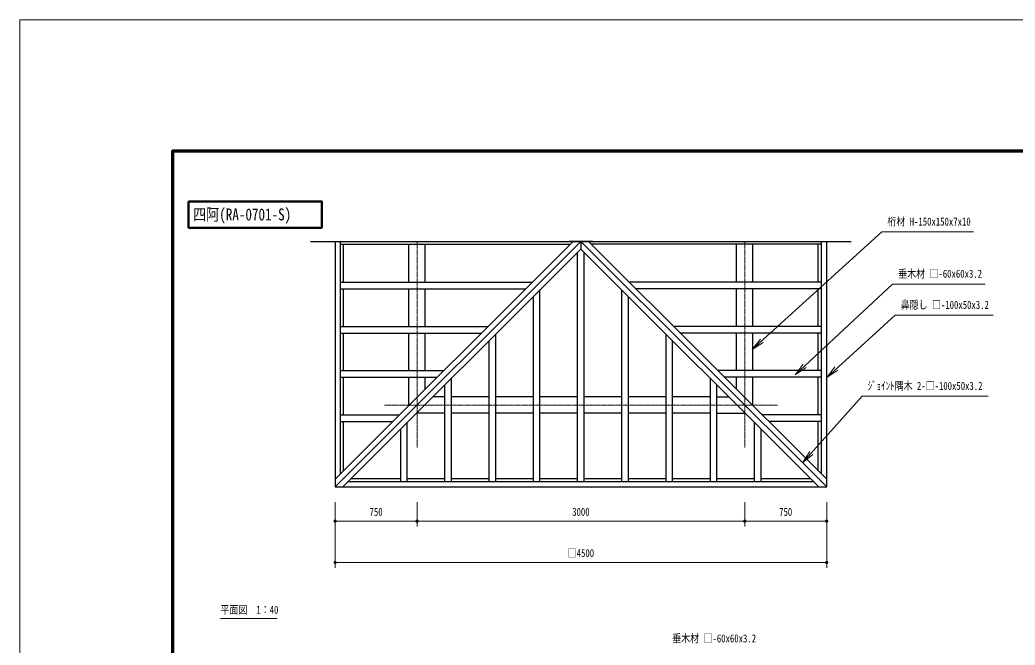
# Model space of a CAD drawing. Units: millimetres at full size, sheet at 1:40. Extents: x -800 to 17600, y -600 to 12480.
# Drawn here: x -800 to 8311, y 6751 to 12480 of the extents above; entities that cross this region are included whole.
import ezdxf
from ezdxf.enums import TextEntityAlignment as Align

# ---------------------------------------------------------------- set-up
doc = ezdxf.new("R2010")
doc.units = ezdxf.units.MM
doc.header["$LTSCALE"] = 40
doc.linetypes.add('USER1', pattern=[0.24, 0.15, -0.0375, 0.015, -0.0375])
for name, color, linetype, lineweight in [('D-BMK\u3000構造物基準線(中心線等)', 2, 'USER1', 13), ('D-STR-DIM\u3000寸法線、寸法値', 7, 'Continuous', 13), ('D-STR-HTXT\u3000旗上げ', 7, 'Continuous', 13), ('D-STR-TXT\u3000文字列', 7, 'Continuous', 13), ('D-STR\u3000構造物外形線', 1, 'Continuous', 25), ('D-TTL', 7, 'Continuous', 70), ('D-TTL-FRAM\u3000タイトル枠、凡例図枠', 2, 'Continuous', 50), ('V-nasSTD', 5, 'Continuous', 13)]:
    doc.layers.add(name, color=color, linetype=linetype, lineweight=lineweight)
doc.layers.add('D-TTL-TXT\u3000文字列', color=7, linetype='Continuous')
doc.styles.add('ＭＳ ゴシック', font='')
doc.styles.get('ＭＳ ゴシック').set_extended_font_data('MS Gothic')

# ---------------------------------------------------------------- blocks, each defined once
blk = doc.blocks.new('filled_dot')
at = {"color": 0, "linetype": 'Continuous', "lineweight": -2, "const_width": 1.25}
blk.add_lwpolyline([(-0.625, 0, 1), (0.625, 0, 1)], format="xyb", close=True, dxfattribs=at)
blk = doc.blocks.new('open_arrow')
at = {"color": 0, "linetype": 'Continuous', "lineweight": -2}
blk.add_lwpolyline([(7.5, 1.25), (0, 0), (7.5, -1.25)], dxfattribs=at)

msp = doc.modelspace()

# ---------------------------------------------------------------- linework, layer by layer
at = {"layer": 'D-BMK\u3000構造物基準線(中心線等)'}
for p, q in [((2836.13, 8563.21), (2836.13, 10450.83)), ((5836.13, 8563.21), (5836.13, 10450.83)), ((6136.13, 8950.83), (2536.13, 8950.83))]:
    msp.add_line(p, q, dxfattribs=at)
at = {"layer": 'D-STR-DIM\u3000寸法線、寸法値'}
for p, q in [((2086.13, 8061.99), (2086.13, 7839.03)), ((2086.13, 8061.99), (2086.13, 7459.92)), ((2836.13, 8061.99), (2836.13, 7839.03)), ((2836.13, 8061.99), (2836.13, 7839.03)), ((5836.13, 8061.99), (5836.13, 7839.03)), ((5836.13, 8061.99), (5836.13, 7839.03)), ((6586.13, 8061.99), (6586.13, 7839.03)), ((6586.13, 8061.99), (6586.13, 7459.92)), ((2086.13, 7887.03), (2836.13, 7887.03)), ((2836.13, 7887.03), (5836.13, 7887.03)), ((5836.13, 7887.03), (6586.13, 7887.03)), ((2086.13, 7507.92), (6586.13, 7507.92))]:
    msp.add_line(p, q, dxfattribs=at)
at = {"layer": 'D-STR-HTXT\u3000旗上げ'}
for points in [[(5903.63, 9458.87), (7090.49, 10537.71), (7106.49, 10537.71), (7929.89, 10537.71), (7596.41, 10537.71)], [(6297.77, 9228.35), (7189.73, 10059.69), (7205.73, 10059.69), (8036.21, 10059.69), (7693.61, 10059.69)], [(6586.13, 9203.93), (7212.49, 9774.59), (7228.49, 9774.59), (8109.51, 9774.59), (7742.37, 9774.59)], [(6366.2, 8420.76), (6910.29, 9032.45), (6926.29, 9032.45), (8064.12, 9032.45), (7597.77, 9032.45)]]:
    msp.add_lwpolyline(points, dxfattribs=at)
at = {"layer": 'D-STR-TXT\u3000文字列'}
msp.add_line((1036.11, 6996.36), (1556.11, 6996.36), dxfattribs=at)
at = {"layer": 'D-STR\u3000構造物外形線'}
for p, q in [((1861.13, 10450.83), (6811.13, 10450.83)), ((4336.13, 10450.83), (2086.13, 8200.83)), ((4265.42, 10450.83), (2086.13, 8271.54)), ((2134.02, 8319.43), (2134.02, 10450.83)), ((2134.02, 10423.83), (4238.42, 10423.83)), ((2162.75, 10075.83), (2162.75, 10423.83)), ((2761.13, 10075.83), (2761.13, 10423.83)), ((2911.13, 10075.83), (2911.13, 10423.83)), ((4442.19, 10450.83), (4230.06, 10450.83)), ((4336.13, 10450.83), (4336.13, 10380.12)), ((4336.13, 10450.83), (6586.13, 8200.83)), ((4406.84, 10450.83), (6586.13, 8271.54)), ((6538.24, 10423.83), (4433.84, 10423.83)), ((5761.13, 10075.83), (5761.13, 10423.83)), ((5911.13, 10075.83), (5911.13, 10423.83)), ((6509.5, 10075.83), (6509.5, 10423.83)), ((6538.24, 8319.43), (6538.24, 10450.83)), ((4336.13, 10380.12), (2156.84, 8200.83)), ((4306.13, 8248.72), (4306.13, 10350.12)), ((4336.13, 10380.12), (6515.42, 8200.83)), ((4366.13, 8248.72), (4366.13, 10350.12)), ((2134.02, 10075.83), (3890.42, 10075.83)), ((6538.24, 10075.83), (4781.84, 10075.83)), ((2134.02, 10015.83), (3830.42, 10015.83)), ((2162.75, 9670.83), (2162.75, 10015.83)), ((2761.13, 9670.83), (2761.13, 10015.83)), ((2911.13, 9670.83), (2911.13, 10015.83)), ((3901.13, 8248.72), (3901.13, 9945.12)), ((3961.13, 8248.72), (3961.13, 10005.12)), ((4711.13, 8248.72), (4711.13, 10005.12)), ((4771.13, 8248.72), (4771.13, 9945.12)), ((6538.24, 10015.83), (4841.84, 10015.83)), ((5761.13, 9670.83), (5761.13, 10015.83)), ((5911.13, 9670.83), (5911.13, 10015.83)), ((6509.5, 9670.83), (6509.5, 10015.83)), ((2134.02, 9670.83), (3485.42, 9670.83)), ((6538.24, 9670.83), (5186.84, 9670.83)), ((2134.02, 9610.83), (3425.42, 9610.83)), ((2162.75, 9265.83), (2162.75, 9610.83)), ((2761.13, 9265.83), (2761.13, 9610.83)), ((2911.13, 9265.83), (2911.13, 9610.83)), ((3556.13, 8248.72), (3556.13, 9600.12)), ((5116.13, 8248.72), (5116.13, 9600.12)), ((6538.24, 9610.83), (5246.84, 9610.83)), ((5761.13, 9265.83), (5761.13, 9610.83)), ((5911.13, 9265.83), (5911.13, 9610.83)), ((6509.5, 9265.83), (6509.5, 9610.83)), ((3496.13, 8248.72), (3496.13, 9540.12)), ((5176.13, 8248.72), (5176.13, 9540.12)), ((2134.02, 9265.83), (3080.42, 9265.83)), ((2134.02, 9205.83), (3020.42, 9205.83)), ((2162.75, 8860.83), (2162.75, 9205.83)), ((2761.13, 8946.54), (2761.13, 9205.83)), ((2911.13, 9096.54), (2911.13, 9205.83)), ((6538.24, 9265.83), (5591.84, 9265.83)), ((6538.24, 9205.83), (5651.84, 9205.83)), ((5761.13, 9096.54), (5761.13, 9205.83)), ((5911.13, 8946.54), (5911.13, 9205.83)), ((6509.5, 8860.83), (6509.5, 9205.83)), ((3091.13, 8248.72), (3091.13, 9135.12)), ((3151.13, 8248.72), (3151.13, 9195.12)), ((5521.13, 8248.72), (5521.13, 9195.12)), ((5581.13, 8248.72), (5581.13, 9135.12)), ((3091.13, 9025.83), (2981.84, 9025.83)), ((3496.13, 9025.83), (3151.13, 9025.83)), ((3901.13, 9025.83), (3556.13, 9025.83)), ((4306.13, 9025.83), (3961.13, 9025.83)), ((4711.13, 9025.83), (4366.13, 9025.83)), ((5116.13, 9025.83), (4771.13, 9025.83)), ((5521.13, 9025.83), (5176.13, 9025.83)), ((5581.13, 9025.83), (5690.42, 9025.83)), ((2134.02, 8860.83), (2675.42, 8860.83)), ((3091.13, 8875.83), (2831.84, 8875.83)), ((3496.13, 8875.83), (3151.13, 8875.83)), ((3901.13, 8875.83), (3556.13, 8875.83)), ((4306.13, 8875.83), (3961.13, 8875.83)), ((4711.13, 8875.83), (4366.13, 8875.83)), ((5116.13, 8875.83), (4771.13, 8875.83)), ((5521.13, 8875.83), (5176.13, 8875.83)), ((5581.13, 8875.83), (5840.42, 8875.83)), ((6538.24, 8860.83), (5996.84, 8860.83)), ((2134.02, 8800.83), (2615.42, 8800.83)), ((2162.75, 8348.17), (2162.75, 8800.83)), ((2746.13, 8248.72), (2746.13, 8790.12)), ((5926.13, 8248.72), (5926.13, 8790.12)), ((6538.24, 8800.83), (6056.84, 8800.83)), ((6509.5, 8348.17), (6509.5, 8800.83)), ((2686.13, 8248.72), (2686.13, 8730.12)), ((5986.13, 8248.72), (5986.13, 8730.12)), ((2204.73, 8248.72), (6467.52, 8248.72)), ((2686.13, 8274.82), (2230.83, 8274.82)), ((3091.13, 8274.82), (2746.13, 8274.82)), ((3496.13, 8274.82), (3151.13, 8274.82)), ((3901.13, 8274.82), (3556.13, 8274.82)), ((4306.13, 8274.82), (3961.13, 8274.82)), ((4711.13, 8274.82), (4366.13, 8274.82)), ((5116.13, 8274.82), (4771.13, 8274.82)), ((5521.13, 8274.82), (5176.13, 8274.82)), ((5926.13, 8274.82), (5581.13, 8274.82)), ((6441.42, 8274.82), (5986.13, 8274.82))]:
    msp.add_line(p, q, dxfattribs=at)
msp.add_lwpolyline([(2086.13, 10450.83), (2086.13, 8200.83), (6586.13, 8200.83), (6586.13, 10450.83)], dxfattribs=at)
at = {"layer": 'D-TTL'}
msp.add_lwpolyline([(600, 600), (600, 11280), (16200, 11280), (16200, 600)], close=True, dxfattribs=at)
at = {"layer": 'D-TTL-FRAM\u3000タイトル枠、凡例図枠'}
msp.add_lwpolyline([(744.86, 10816.18), (1963.14, 10816.18), (1963.14, 10575.46), (744.86, 10575.46)], close=True, dxfattribs=at)
at = {"layer": 'V-nasSTD'}
msp.add_lwpolyline([(-800, -600), (-800, 12480), (17600, 12480), (17600, -600)], close=True, dxfattribs=at)

# ---------------------------------------------------------------- block references
at = {"layer": 'D-STR-DIM\u3000寸法線、寸法値', "xscale": 12, "yscale": 12}
for p in [(2086.13, 7887.03), (2836.13, 7887.03), (5836.13, 7887.03), (2086.13, 7507.92)]:
    msp.add_blockref('filled_dot', p, dxfattribs=at)
at = {"layer": 'D-STR-DIM\u3000寸法線、寸法値', "xscale": 12, "yscale": 12, "rotation": 180}
for p in [(2836.13, 7887.03), (5836.13, 7887.03), (6586.13, 7887.03), (6586.13, 7507.92)]:
    msp.add_blockref('filled_dot', p, dxfattribs=at)
at = {"layer": 'D-STR-HTXT\u3000旗上げ', "xscale": 16, "yscale": 16}
for p, rotation in [((5903.63, 9458.87), 42.3), ((6297.77, 9228.35), 43), ((6586.13, 9203.93), 42.3), ((6366.2, 8420.76), 48.3)]:
    msp.add_blockref('open_arrow', p, dxfattribs=dict(at, rotation=rotation))

# ---------------------------------------------------------------- texts
at = {"layer": 'D-STR-DIM\u3000寸法線、寸法値', "style": 'ＭＳ ゴシック', "width": 0.8}
for s, p in [('750', (2461.13, 7972.54)), ('3000', (4336.13, 7972.54)), ('750', (6211.13, 7972.54)), ('□4500', (4336.13, 7594.44))]:
    msp.add_text(s, height=73.31, dxfattribs=at).set_placement(p, align=Align.MIDDLE_CENTER)
at = {"layer": 'D-STR-HTXT\u3000旗上げ', "style": 'ＭＳ ゴシック', "width": 0.8}
for s, p in [('桁材 H-150x150x7x10', (7142, 10573.22)), ('垂木材 □-60x60x3.2', (7241.24, 10095.2)), ('鼻隠し □-100x50x3.2', (7264, 9810.1)), ('ｼﾞｮｲﾝﾄ隅木 2-□-100x50x3.2', (6961.8, 9067.96)), ('垂木材 □-60x60x3.2', (5172.56, 6753.73))]:
    msp.add_text(s, height=73.31, dxfattribs=at).set_placement(p, align=Align.BOTTOM_LEFT)
at = {"layer": 'D-STR-TXT\u3000文字列', "style": 'ＭＳ ゴシック', "width": 0.8}
msp.add_text('平面図\u30001：40', height=73.31, dxfattribs=at).set_placement((1036.11, 7016.36), align=Align.BOTTOM_LEFT)
at = {"layer": 'D-TTL-TXT\u3000文字列', "style": 'ＭＳ ゴシック', "width": 0.8}
msp.add_text('四阿(RA-0701-S)', height=110, dxfattribs=at).set_placement((785.2, 10608.99), align=Align.BOTTOM_LEFT)

doc.saveas('drawing.dxf')
